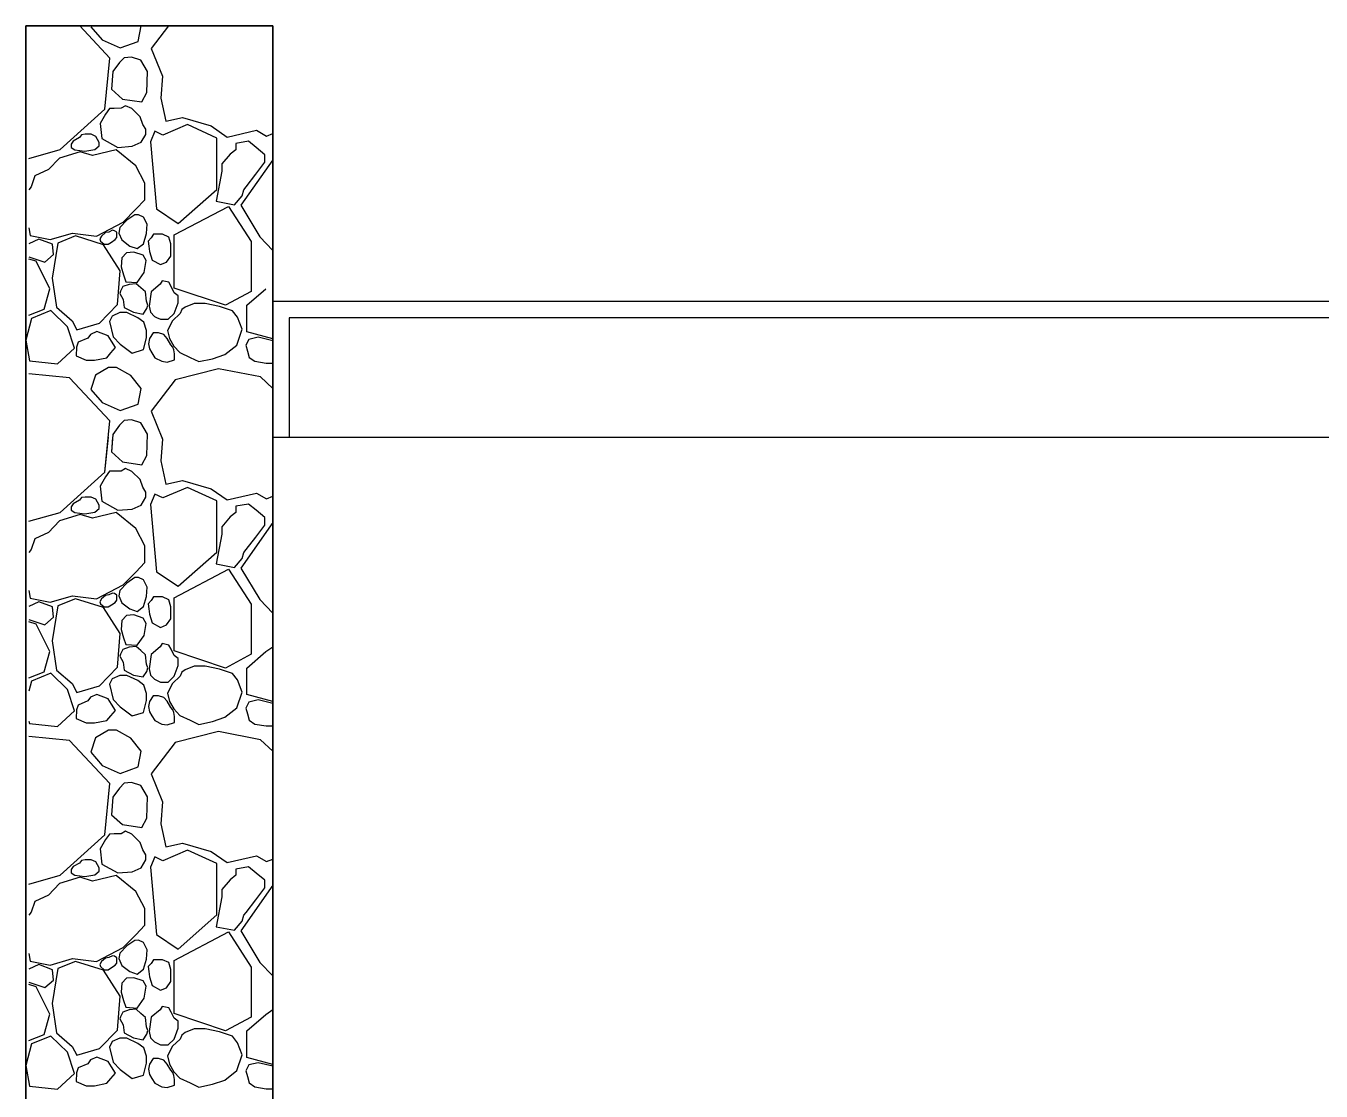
# Model space of a CAD drawing. Header units: millimetres. Extents: x 859 to 2377, y 423 to 1123.
# Drawn here: x 1032.1 to 1346.9, y 863.6 to 1122.7 of the extents above; entities that cross this region are included whole.
import ezdxf

# ---------------------------------------------------------------- set-up
doc = ezdxf.new("R2010")
doc.units = ezdxf.units.MM
for name, color, linetype in [('A-GLAZ-FULL', 4, 'Continuous'), ('A-WALL-FULL-EXTR', 1, 'Continuous'), ('RETINO', 20, 'Continuous')]:
    doc.layers.add(name, color=color, linetype=linetype)
doc.layers.add('A-WALL-FULL-EXT', color=1, linetype='Continuous', lineweight=35)

msp = doc.modelspace()

# ---------------------------------------------------------------- linework, layer by layer
at = {"layer": 'A-GLAZ-FULL'}
for p, q in [((1683.57, 1055.67), (1092.1, 1055.67)), ((1092.1, 1055.67), (1092.1, 1022.67)), ((1679.57, 1051.67), (1096.1, 1051.67)), ((1096.1, 1051.67), (1096.1, 1022.67))]:
    msp.add_line(p, q, dxfattribs=at)
at = {"layer": 'A-WALL-FULL-EXT'}
for p, q in [((1092.1, 1122.67), (1032.07, 1122.67)), ((1032.07, 1122.67), (1032.07, 422.67)), ((1092.1, 1022.67), (1092.1, 422.67))]:
    msp.add_line(p, q, dxfattribs=at)
msp.add_lwpolyline([(1092.1, 1122.67), (1092.1, 1055.67), (1092.1, 1022.67)], dxfattribs=at)
at = {"layer": 'A-WALL-FULL-EXTR'}
msp.add_line((1092.1, 1022.67), (1652.66, 1022.67), dxfattribs=at)
at = {"layer": 'RETINO'}
for points in [[(1040.37, 1092.59), (1051.24, 1102.39), (1052.51, 1114.84), (1045.15, 1122.67)], [(1047.91, 1122.67), (1047.84, 1122.46), (1050.58, 1119.27), (1054.95, 1117.33), (1059.35, 1118.91), (1060.08, 1122.67)], [(1066.7, 1122.67), (1062.53, 1117.2), (1065.31, 1110.41), (1064.87, 1105.09)], [(1055.93, 1114.94), (1054.85, 1113.76)], [(1060.01, 1114.34), (1057.77, 1115.09), (1055.93, 1114.94)], [(1054.85, 1113.76), (1053.19, 1111.54), (1052.86, 1107.28), (1055.59, 1104.87)], [(1055.59, 1104.87), (1060.29, 1104.16), (1061.47, 1106.43), (1061.59, 1111.59)], [(1061.59, 1111.59), (1060.01, 1114.34)], [(1064.87, 1105.09), (1066.12, 1099.48), (1070.12, 1100.37), (1077.09, 1098.34), (1080.96, 1095.62), (1088.15, 1097.29), (1090.52, 1095.88), (1092.1, 1096.49)], [(1050.1, 1098.96), (1050.56, 1095.28), (1054.43, 1093.11), (1057.93, 1093.38), (1060.11, 1094.36), (1061.21, 1096.28), (1061.19, 1097.52), (1060.51, 1098.69), (1059.81, 1100.55), (1057.85, 1102.54), (1056.27, 1103.25), (1055.22, 1102.64), (1053.53, 1102.6), (1052.39, 1102.57), (1051.38, 1101.21), (1050.1, 1098.96)], [(1045.11, 1095.52), (1043.57, 1094.64), (1043.05, 1093.92), (1043.05, 1093.12), (1043.97, 1092.55), (1046.43, 1092.21), (1048.8, 1092.61), (1049.86, 1093.52), (1049.86, 1094.32), (1049.09, 1095.78), (1047.91, 1096.3), (1046.46, 1096.3), (1045.62, 1096.15), (1045.11, 1095.52)], [(1065.34, 1096.09), (1063.4, 1097.04), (1062.35, 1094.51), (1063.83, 1078.14), (1069.05, 1074.6), (1078.47, 1082.89), (1078.47, 1095.38), (1071.32, 1098.66), (1065.34, 1096.09)], [(1032.82, 1090.42), (1040.37, 1092.59)], [(1032.82, 1073.54), (1033.08, 1071.68), (1037.96, 1070.71), (1043.43, 1072.27), (1049.21, 1071.55), (1055.74, 1074.95), (1058.76, 1078.07), (1061.01, 1080.39), (1061.01, 1084.45), (1058.76, 1088.63), (1054.05, 1092.5), (1048.27, 1091.13), (1045.23, 1092.05), (1040.21, 1090.53), (1037.55, 1087.72), (1034.24, 1086.18), (1033.36, 1083.54), (1032.82, 1082.82)], [(1081.71, 1091.47), (1079.73, 1089.08), (1079.73, 1087.31), (1078.33, 1080.04), (1082.75, 1079.16), (1084.67, 1081.34), (1085.05, 1082.82), (1085.6, 1083.52), (1087.94, 1086.59), (1090.17, 1089.5), (1090.17, 1091.31), (1088.05, 1093.08), (1086.21, 1094.61), (1083.11, 1094.06), (1083.11, 1092.56), (1081.71, 1091.47)], [(1092.1, 1090.11), (1084.35, 1079.03), (1088.94, 1071.36), (1092.1, 1068.07)], [(1056.58, 1075.38), (1054.91, 1073.62), (1054.65, 1072.27), (1055.36, 1070.61), (1057.31, 1069.1), (1059.08, 1068.49), (1060.65, 1069.68), (1061.38, 1072.16), (1061.51, 1074.42), (1060.64, 1076.17), (1059.42, 1076.73), (1058.57, 1076.7), (1056.58, 1075.38)], [(1081.33, 1078.77), (1086.84, 1070.22), (1086.84, 1058.05), (1080.61, 1054.72), (1068.13, 1058.92), (1068.13, 1071.82), (1081.33, 1078.77)], [(1038.78, 1067.06), (1038.57, 1069.57), (1035.2, 1070.8), (1032.82, 1069.68)], [(1044.16, 1071.57), (1039.84, 1069.85), (1038.44, 1061.34), (1039.5, 1054.22), (1043.34, 1050.93), (1044.46, 1048.75), (1049.93, 1050.39), (1054.32, 1054.9), (1054.97, 1063.12), (1050.96, 1069.45), (1044.16, 1071.57)], [(1051.45, 1072.38), (1050.46, 1071.56), (1050.03, 1070.85), (1050.21, 1070.32), (1051.11, 1069.59), (1052.03, 1069.59), (1052.91, 1070.08), (1053.73, 1070.69), (1054.2, 1071.2), (1054.15, 1072.47), (1053.59, 1072.85), (1053.12, 1072.96), (1052.22, 1072.53), (1051.45, 1072.38)], [(1062.15, 1067.8), (1062.78, 1065.73), (1064.82, 1064.6), (1066.23, 1065.2), (1067.32, 1066.68), (1067.32, 1069.63), (1066.8, 1071.32), (1065.26, 1072.01), (1063.07, 1072.01), (1062.56, 1071.11), (1061.81, 1070.34), (1061.94, 1069.11), (1062.15, 1067.8)], [(1056.49, 1067.48), (1055.42, 1066.29)], [(1060.58, 1066.88), (1058.34, 1067.63), (1056.49, 1067.48)], [(1032.82, 1066.53), (1036.7, 1065.24), (1038.78, 1067.06)], [(1032.82, 1052.32), (1036.53, 1053.81), (1037.91, 1058.75), (1034.58, 1065.42), (1032.82, 1065.95)], [(1055.42, 1066.29), (1055.26, 1064.08), (1055.78, 1062.09), (1056.37, 1060.45)], [(1056.37, 1060.45), (1059.12, 1060.25), (1060.85, 1062.65), (1061.33, 1065.57)], [(1061.33, 1065.57), (1060.58, 1066.88)], [(1055.75, 1056.16), (1055.99, 1054.19), (1058.25, 1053.02), (1060.6, 1052.54), (1061.44, 1053.91), (1061.68, 1054.75), (1061.41, 1055.69), (1061.18, 1057.95), (1060.04, 1058.96), (1058.84, 1059.95), (1057.2, 1059.81), (1055.62, 1059.25), (1055.09, 1058.13), (1054.87, 1057.62), (1055.75, 1056.16)], [(1064.71, 1059.85), (1062.55, 1058.02), (1062.03, 1054.54), (1062.36, 1053.01), (1063.3, 1052.02), (1063.81, 1051.78), (1064.81, 1051.31), (1066.67, 1051.31), (1068.08, 1052.72), (1069.08, 1055.33), (1069.08, 1057.05), (1068.09, 1057.76), (1067.35, 1059.28), (1066.85, 1060.31), (1065.2, 1060.66), (1064.71, 1059.85)], [(1092.1, 1046.55), (1085.79, 1048.26), (1085.79, 1054.71), (1090.42, 1058.7)], [(1069.57, 1052.71), (1067.74, 1050.95), (1066.49, 1048.61), (1066.95, 1046.6), (1068.02, 1044.78), (1069.52, 1043.21), (1072.03, 1042.02), (1074.14, 1041.03), (1077.39, 1041.7), (1080.43, 1042.74), (1083.32, 1045.02), (1084.61, 1048.88), (1083.54, 1051.81), (1082.25, 1053.39), (1079.1, 1054.46), (1075.67, 1055.17), (1072.99, 1055.17), (1070.81, 1054.28), (1070, 1053.68), (1069.57, 1052.71)], [(1032.07, 1046.24), (1032.92, 1041.22), (1039.73, 1040.51), (1043.85, 1044.3), (1042.22, 1049.49), (1038.12, 1053.45), (1033.47, 1051.51), (1032.07, 1046.24)], [(1052.38, 1050.77), (1053.26, 1047.07), (1055.02, 1045.27), (1057.94, 1043.1), (1060.67, 1043.93), (1061.37, 1046.84), (1061.37, 1048.56), (1060.72, 1050.58), (1059.27, 1051.65), (1056.62, 1052.94), (1054.94, 1052.94), (1053.01, 1052.09), (1052.38, 1050.77)], [(1044.26, 1042.41), (1046.71, 1041.36), (1048.71, 1041.36), (1051.75, 1041.96), (1052.75, 1043.12), (1053.86, 1044.42), (1052.87, 1045.96), (1052.03, 1047.26), (1049.35, 1048.32), (1047.79, 1047.64), (1047.11, 1046.71), (1044.8, 1045.72), (1044.39, 1044.53), (1044.26, 1042.41)], [(1067.32, 1045.1), (1066.38, 1046.63), (1065.58, 1047.59), (1064.32, 1047.98), (1062.97, 1047.98), (1062.08, 1046.61), (1061.91, 1045.37), (1062.13, 1044.11), (1062.66, 1043.12), (1063.43, 1041.94), (1065.09, 1041.1), (1066.42, 1040.91), (1068.21, 1041.48), (1068.19, 1042.9), (1068.03, 1043.88), (1067.79, 1044.57), (1067.32, 1045.1)], [(1086.22, 1046.43), (1085.51, 1044.99), (1085.91, 1043.56), (1086.33, 1042.04), (1087.74, 1041.09), (1090.46, 1040.64), (1092.1, 1040.64)], [(1092.1, 1046.11), (1088.49, 1046.97), (1086.22, 1046.43)], [(1048.95, 1037.72), (1047.84, 1034.24), (1050.58, 1031.04), (1054.95, 1029.1), (1059.35, 1030.69), (1060.09, 1034.5), (1057.55, 1037.68), (1054.1, 1039.59), (1052.15, 1039.59), (1048.95, 1037.72)], [(1092.1, 1034.48), (1089.13, 1037.3), (1078.88, 1039.26), (1068.35, 1036.6), (1062.53, 1028.97), (1065.31, 1022.19), (1064.87, 1016.87)], [(1040.37, 1004.36), (1051.24, 1014.17), (1052.51, 1026.62), (1042.67, 1037.08), (1032.82, 1038.06)], [(1055.93, 1026.72), (1054.85, 1025.53)], [(1060.01, 1026.12), (1057.77, 1026.87), (1055.93, 1026.72)], [(1054.85, 1025.53), (1053.19, 1023.32), (1052.86, 1019.06), (1055.59, 1016.64)], [(1055.59, 1016.64), (1060.29, 1015.94), (1061.47, 1018.21), (1061.59, 1023.36)], [(1061.59, 1023.36), (1060.01, 1026.12)], [(1040.37, 1004.36), (1051.24, 1014.17), (1052.11, 1022.67)], [(1053.14, 1022.67), (1052.86, 1019.06), (1055.59, 1016.64)], [(1065.11, 1022.67), (1065.31, 1022.19), (1064.87, 1016.87)], [(1050.1, 1010.73), (1050.56, 1007.06), (1054.43, 1004.88), (1057.93, 1005.15), (1060.11, 1006.14), (1061.21, 1008.05), (1061.19, 1009.3), (1060.51, 1010.46), (1059.81, 1012.33), (1057.85, 1014.32), (1056.27, 1015.03), (1055.22, 1014.41), (1053.53, 1014.37), (1052.39, 1014.34), (1051.38, 1012.99), (1050.1, 1010.73)], [(1064.87, 1016.87), (1066.12, 1011.25), (1070.12, 1012.14), (1077.09, 1010.11), (1080.96, 1007.39), (1088.15, 1009.06), (1090.52, 1007.66), (1092.1, 1008.26)], [(1064.87, 1016.87), (1066.12, 1011.25), (1070.12, 1012.14), (1077.09, 1010.11), (1080.96, 1007.39), (1088.15, 1009.06), (1090.52, 1007.66), (1092.1, 1008.26)], [(1045.11, 1007.3), (1043.57, 1006.41), (1043.05, 1005.7), (1043.05, 1004.9), (1043.97, 1004.33), (1046.43, 1003.98), (1048.8, 1004.38), (1049.86, 1005.3), (1049.86, 1006.1), (1049.09, 1007.56), (1047.91, 1008.07), (1046.46, 1008.07), (1045.62, 1007.93), (1045.11, 1007.3)], [(1065.34, 1007.87), (1063.4, 1008.81), (1062.35, 1006.29), (1063.83, 989.92), (1069.05, 986.37), (1078.47, 994.67), (1078.47, 1007.15), (1071.32, 1010.43), (1065.34, 1007.87)], [(1032.82, 1002.19), (1040.37, 1004.36)], [(1081.71, 1003.24), (1079.73, 1000.85), (1079.73, 999.09), (1078.33, 991.82), (1082.75, 990.93), (1084.67, 993.11), (1085.05, 994.6), (1085.6, 995.3), (1087.94, 998.36), (1090.17, 1001.27), (1090.17, 1003.08), (1088.05, 1004.85), (1086.21, 1006.38), (1083.11, 1005.84), (1083.11, 1004.33), (1081.71, 1003.24)], [(1032.82, 985.31), (1033.08, 983.45), (1037.96, 982.48), (1043.43, 984.04), (1049.21, 983.32), (1055.74, 986.72), (1058.76, 989.84), (1061.01, 992.16), (1061.01, 996.22), (1058.76, 1000.4), (1054.05, 1004.28), (1048.27, 1002.91), (1045.23, 1003.82), (1040.21, 1002.3), (1037.55, 999.49), (1034.24, 997.95), (1033.36, 995.31), (1032.82, 994.59)], [(1092.1, 1001.88), (1084.35, 990.8), (1088.94, 983.14), (1092.1, 979.85)], [(1081.33, 990.54), (1086.84, 982), (1086.84, 969.83), (1080.61, 966.49), (1068.13, 970.69), (1068.13, 983.59), (1081.33, 990.54)], [(1056.58, 987.16), (1054.91, 985.39), (1054.65, 984.05), (1055.36, 982.38), (1057.31, 980.87), (1059.08, 980.26), (1060.65, 981.45), (1061.38, 983.93), (1061.51, 986.2), (1060.64, 987.95), (1059.42, 988.5), (1058.57, 988.48), (1056.58, 987.16)], [(1038.78, 978.83), (1038.57, 981.35), (1035.2, 982.57), (1032.82, 981.45)], [(1044.16, 983.34), (1039.84, 981.62), (1038.44, 973.11), (1039.5, 965.99), (1043.34, 962.7), (1044.46, 960.53), (1049.93, 962.17), (1054.32, 966.67), (1054.97, 974.89), (1050.96, 981.22), (1044.16, 983.34)], [(1051.45, 984.15), (1050.46, 983.33), (1050.03, 982.62), (1050.21, 982.09), (1051.11, 981.36), (1052.03, 981.36), (1052.91, 981.85), (1053.73, 982.46), (1054.2, 982.98), (1054.15, 984.25), (1053.59, 984.62), (1053.12, 984.74), (1052.22, 984.31), (1051.45, 984.15)], [(1062.15, 979.58), (1062.78, 977.5), (1064.82, 976.38), (1066.23, 976.97), (1067.32, 978.45), (1067.32, 981.41), (1066.8, 983.09), (1065.26, 983.78), (1063.07, 983.78), (1062.56, 982.89), (1061.81, 982.11), (1061.94, 980.88), (1062.15, 979.58)], [(1056.49, 979.25), (1055.42, 978.07)], [(1060.58, 978.66), (1058.34, 979.4), (1056.49, 979.25)], [(1032.82, 978.3), (1036.7, 977.01), (1038.78, 978.83)], [(1032.82, 964.1), (1036.53, 965.58), (1037.91, 970.53), (1034.58, 977.2), (1032.82, 977.72)], [(1055.42, 978.07), (1055.26, 975.85), (1055.78, 973.86), (1056.37, 972.22)], [(1056.37, 972.22), (1059.12, 972.02), (1060.85, 974.42), (1061.33, 977.35)], [(1061.33, 977.35), (1060.58, 978.66)], [(1055.75, 967.94), (1055.99, 965.96), (1058.25, 964.79), (1060.6, 964.32), (1061.44, 965.68), (1061.68, 966.52), (1061.41, 967.46), (1061.18, 969.73), (1060.04, 970.74), (1058.84, 971.73), (1057.2, 971.58), (1055.62, 971.03), (1055.09, 969.9), (1054.87, 969.39), (1055.75, 967.94)], [(1064.71, 971.62), (1062.55, 969.8), (1062.03, 966.32), (1062.36, 964.79), (1063.3, 963.79), (1063.81, 963.55), (1064.81, 963.08), (1066.67, 963.08), (1068.08, 964.49), (1069.08, 967.1), (1069.08, 968.83), (1068.09, 969.53), (1067.35, 971.05), (1066.85, 972.08), (1065.2, 972.44), (1064.71, 971.62)], [(1092.1, 958.33), (1085.79, 960.04), (1085.79, 966.48), (1090.42, 970.48)], [(1090.42, 970.48), (1092.1, 971.66)], [(1069.57, 964.49), (1067.74, 962.72), (1066.49, 960.38), (1066.95, 958.37), (1068.02, 956.55), (1069.52, 954.98), (1072.03, 953.8), (1074.14, 952.8), (1077.39, 953.48), (1080.43, 954.51), (1083.32, 956.8), (1084.61, 960.65), (1083.54, 963.59), (1082.25, 965.16), (1079.1, 966.23), (1075.67, 966.94), (1072.99, 966.94), (1070.81, 966.05), (1070, 965.46), (1069.57, 964.49)], [(1032.82, 953.56), (1032.92, 952.99), (1039.73, 952.29), (1043.85, 956.07), (1042.22, 961.27), (1038.12, 965.22), (1033.47, 963.29), (1032.82, 960.84)], [(1052.38, 962.55), (1053.26, 958.85), (1055.02, 957.04), (1057.94, 954.87), (1060.67, 955.7), (1061.37, 958.62), (1061.37, 960.33), (1060.72, 962.35), (1059.27, 963.43), (1056.62, 964.71), (1054.94, 964.71), (1053.01, 963.87), (1052.38, 962.55)], [(1044.26, 954.19), (1046.71, 953.14), (1048.71, 953.14), (1051.75, 953.74), (1052.75, 954.9), (1053.86, 956.19), (1052.87, 957.73), (1052.03, 959.03), (1049.35, 960.09), (1047.79, 959.41), (1047.11, 958.49), (1044.8, 957.49), (1044.39, 956.31), (1044.26, 954.19)], [(1067.32, 956.88), (1066.38, 958.4), (1065.58, 959.36), (1064.32, 959.75), (1062.97, 959.75), (1062.08, 958.38), (1061.91, 957.14), (1062.13, 955.88), (1062.66, 954.9), (1063.43, 953.72), (1065.09, 952.87), (1066.42, 952.68), (1068.21, 953.26), (1068.19, 954.67), (1068.03, 955.66), (1067.79, 956.34), (1067.32, 956.88)], [(1086.22, 958.21), (1085.51, 956.77), (1085.91, 955.33), (1086.33, 953.81), (1087.74, 952.86), (1090.46, 952.41), (1092.1, 952.41)], [(1092.1, 957.88), (1088.49, 958.74), (1086.22, 958.21)], [(1048.95, 949.5), (1047.84, 946.01), (1050.58, 942.82), (1054.95, 940.87), (1059.35, 942.46), (1060.09, 946.28), (1057.55, 949.45), (1054.1, 951.36), (1052.15, 951.36), (1048.95, 949.5)], [(1092.1, 946.26), (1089.13, 949.07), (1078.88, 951.04), (1068.35, 948.37), (1062.53, 940.75), (1065.31, 933.96), (1064.87, 928.64)], [(1040.37, 916.13), (1051.24, 925.94), (1052.51, 938.39), (1042.67, 948.85), (1032.82, 949.83)], [(1055.93, 938.49), (1054.85, 937.3)], [(1060.01, 937.89), (1057.77, 938.64), (1055.93, 938.49)], [(1054.85, 937.3), (1053.19, 935.09), (1052.86, 930.83), (1055.59, 928.42)], [(1055.59, 928.42), (1060.29, 927.71), (1061.47, 929.98), (1061.59, 935.14)], [(1061.59, 935.14), (1060.01, 937.89)], [(1050.1, 922.51), (1050.56, 918.83), (1054.43, 916.65), (1057.93, 916.93), (1060.11, 917.91), (1061.21, 919.83), (1061.19, 921.07), (1060.51, 922.24), (1059.81, 924.1), (1057.85, 926.09), (1056.27, 926.8), (1055.22, 926.19), (1053.53, 926.14), (1052.39, 926.12), (1051.38, 924.76), (1050.1, 922.51)], [(1064.87, 928.64), (1066.12, 923.02), (1070.12, 923.92), (1077.09, 921.88), (1080.96, 919.17), (1088.15, 920.83), (1090.52, 919.43), (1092.1, 920.03)], [(1045.11, 919.07), (1043.57, 918.19), (1043.05, 917.47), (1043.05, 916.67), (1043.97, 916.1), (1046.43, 915.76), (1048.8, 916.16), (1049.86, 917.07), (1049.86, 917.87), (1049.09, 919.33), (1047.91, 919.84), (1046.46, 919.84), (1045.62, 919.7), (1045.11, 919.07)], [(1065.34, 919.64), (1063.4, 920.59), (1062.35, 918.06), (1063.83, 901.69), (1069.05, 898.15), (1078.47, 906.44), (1078.47, 918.92), (1071.32, 922.21), (1065.34, 919.64)], [(1081.71, 915.01), (1079.73, 912.62), (1079.73, 910.86), (1078.33, 903.59), (1082.75, 902.71), (1084.67, 904.89), (1085.05, 906.37), (1085.6, 907.07), (1087.94, 910.13), (1090.17, 913.05), (1090.17, 914.86), (1088.05, 916.62), (1086.21, 918.15), (1083.11, 917.61), (1083.11, 916.1), (1081.71, 915.01)], [(1032.82, 913.96), (1040.37, 916.13)], [(1032.82, 897.09), (1033.08, 895.23), (1037.96, 894.25), (1043.43, 895.82), (1049.21, 895.09), (1055.74, 898.5), (1058.76, 901.62), (1061.01, 903.94), (1061.01, 908), (1058.76, 912.17), (1054.05, 916.05), (1048.27, 914.68), (1045.23, 915.59), (1040.21, 914.07), (1037.55, 911.26), (1034.24, 909.73), (1033.36, 907.09), (1032.82, 906.36)], [(1092.1, 913.66), (1084.35, 902.58), (1088.94, 894.91), (1092.1, 891.62)], [(1081.33, 902.32), (1086.84, 893.77), (1086.84, 881.6), (1080.61, 878.27), (1068.13, 882.47), (1068.13, 895.36), (1081.33, 902.32)], [(1056.58, 898.93), (1054.91, 897.17), (1054.65, 895.82), (1055.36, 894.15), (1057.31, 892.65), (1059.08, 892.04), (1060.65, 893.22), (1061.38, 895.7), (1061.51, 897.97), (1060.64, 899.72), (1059.42, 900.28), (1058.57, 900.25), (1056.58, 898.93)], [(1038.78, 890.6), (1038.57, 893.12), (1035.2, 894.35), (1032.82, 893.23)], [(1044.16, 895.12), (1039.84, 893.4), (1038.44, 884.89), (1039.5, 877.76), (1043.34, 874.48), (1044.46, 872.3), (1049.93, 873.94), (1054.32, 878.45), (1054.97, 886.67), (1050.96, 893), (1044.16, 895.12)], [(1051.45, 895.92), (1050.46, 895.1), (1050.03, 894.39), (1050.21, 893.87), (1051.11, 893.13), (1052.03, 893.13), (1052.91, 893.62), (1053.73, 894.24), (1054.2, 894.75), (1054.15, 896.02), (1053.59, 896.4), (1053.12, 896.51), (1052.22, 896.08), (1051.45, 895.92)], [(1062.15, 891.35), (1062.78, 889.28), (1064.82, 888.15), (1066.23, 888.75), (1067.32, 890.23), (1067.32, 893.18), (1066.8, 894.87), (1065.26, 895.55), (1063.07, 895.55), (1062.56, 894.66), (1061.81, 893.89), (1061.94, 892.65), (1062.15, 891.35)], [(1056.49, 891.03), (1055.42, 889.84)], [(1060.58, 890.43), (1058.34, 891.18), (1056.49, 891.03)], [(1032.82, 890.08), (1036.7, 888.78), (1038.78, 890.6)], [(1032.82, 875.87), (1036.53, 877.35), (1037.91, 882.3), (1034.58, 888.97), (1032.82, 889.49)], [(1055.42, 889.84), (1055.26, 887.63), (1055.78, 885.64), (1056.37, 883.99)], [(1056.37, 883.99), (1059.12, 883.8), (1060.85, 886.2), (1061.33, 889.12)], [(1061.33, 889.12), (1060.58, 890.43)], [(1055.75, 879.71), (1055.99, 877.74), (1058.25, 876.57), (1060.6, 876.09), (1061.44, 877.46), (1061.68, 878.3), (1061.41, 879.24), (1061.18, 881.5), (1060.04, 882.51), (1058.84, 883.5), (1057.2, 883.36), (1055.62, 882.8), (1055.09, 881.67), (1054.87, 881.17), (1055.75, 879.71)], [(1064.71, 883.39), (1062.55, 881.57), (1062.03, 878.09), (1062.36, 876.56), (1063.3, 875.57), (1063.81, 875.32), (1064.81, 874.86), (1066.67, 874.86), (1068.08, 876.26), (1069.08, 878.87), (1069.08, 880.6), (1068.09, 881.31), (1067.35, 882.83), (1066.85, 883.86), (1065.2, 884.21), (1064.71, 883.39)], [(1092.1, 870.1), (1085.79, 871.81), (1085.79, 878.26), (1090.42, 882.25)], [(1090.42, 882.25), (1092.1, 883.43)], [(1069.57, 876.26), (1067.74, 874.49), (1066.49, 872.16), (1066.95, 870.15), (1068.02, 868.32), (1069.52, 866.75), (1072.03, 865.57), (1074.14, 864.58), (1077.39, 865.25), (1080.43, 866.29), (1083.32, 868.57), (1084.61, 872.43), (1083.54, 875.36), (1082.25, 876.93), (1079.1, 878), (1075.67, 878.72), (1072.99, 878.72), (1070.81, 877.83), (1070, 877.23), (1069.57, 876.26)], [(1032.07, 869.79), (1032.92, 864.77), (1039.73, 864.06), (1043.85, 867.85), (1042.22, 873.04), (1038.12, 876.99), (1033.47, 875.06), (1032.07, 869.79)], [(1052.38, 874.32), (1053.26, 870.62), (1055.02, 868.82), (1057.94, 866.64), (1060.67, 867.48), (1061.37, 870.39), (1061.37, 872.1), (1060.72, 874.13), (1059.27, 875.2), (1056.62, 876.48), (1054.94, 876.48), (1053.01, 875.64), (1052.38, 874.32)], [(1044.26, 865.96), (1046.71, 864.91), (1048.71, 864.91), (1051.75, 865.51), (1052.75, 866.67), (1053.86, 867.96), (1052.87, 869.51), (1052.03, 870.8), (1049.35, 871.86), (1047.79, 871.19), (1047.11, 870.26), (1044.8, 869.26), (1044.39, 868.08), (1044.26, 865.96)], [(1067.32, 868.65), (1066.38, 870.18), (1065.58, 871.13), (1064.32, 871.52), (1062.97, 871.52), (1062.08, 870.15), (1061.91, 868.92), (1062.13, 867.65), (1062.66, 866.67), (1063.43, 865.49), (1065.09, 864.65), (1066.42, 864.45), (1068.21, 865.03), (1068.19, 866.44), (1068.03, 867.43), (1067.79, 868.11), (1067.32, 868.65)], [(1086.22, 869.98), (1085.51, 868.54), (1085.91, 867.11), (1086.33, 865.59), (1087.74, 864.63), (1090.46, 864.19), (1092.1, 864.19)], [(1092.1, 869.66), (1088.49, 870.51), (1086.22, 869.98)]]:
    msp.add_lwpolyline(points, dxfattribs=at)

doc.saveas('drawing.dxf')
